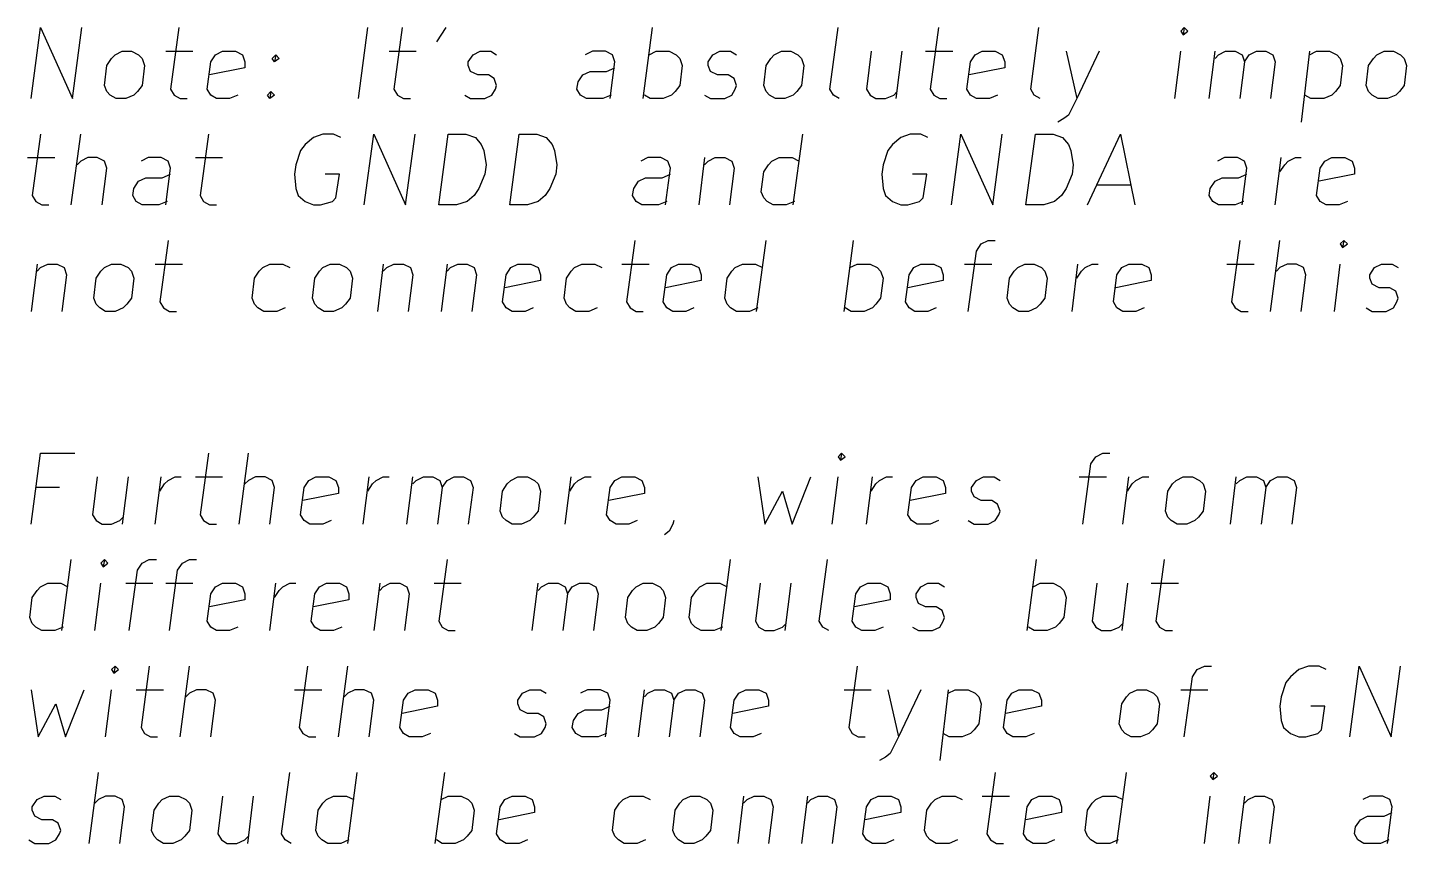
# Model space of a CAD drawing. Extents: x 10 to 287, y -200 to -10.
# Drawn here: x 240.31 to 269.95, y -116.76 to -99.24 of the extents above; entities that cross this region are included whole.
import ezdxf

# ---------------------------------------------------------------- set-up
doc = ezdxf.new("R2010")
doc.units = 0
doc.header["$MEASUREMENT"] = 0
doc.layers.add('WHITE', color=7, linetype='CONTINUOUS')

msp = doc.modelspace()

# ---------------------------------------------------------------- linework, layer by layer
at = {"layer": 'White'}
for p, q in [((240.386, -100.762), (240.589, -99.2378)), ((240.589, -99.2378), (241.275, -100.762)), ((241.275, -100.762), (241.478, -99.2378)), ((243.561, -99.2378), (243.383, -100.559)), ((247.421, -100.762), (247.625, -99.2378)), ((248.361, -99.2378), (248.183, -100.559)), ((249.301, -99.2378), (249.098, -99.5426)), ((253.543, -100.762), (253.746, -99.2378)), ((257.556, -100.559), (257.734, -99.2378)), ((259.893, -99.2378), (259.715, -100.559)), ((261.874, -100.559), (262.052, -99.2378)), ((265.176, -99.2378), (265.1, -99.314)), ((265.176, -99.2378), (265.151, -99.3902)), ((265.252, -99.314), (265.176, -99.2378)), ((265.1, -99.314), (265.151, -99.3902)), ((265.151, -99.3902), (265.252, -99.314)), ((242.113, -99.8982), (242.189, -99.822)), ((242.189, -99.822), (242.341, -99.7458)), ((242.341, -99.7458), (242.545, -99.7458)), ((242.545, -99.7458), (242.697, -99.822)), ((242.697, -99.822), (242.773, -99.8982)), ((243.281, -99.7458), (243.865, -99.7458)), ((244.246, -99.9744), (244.348, -99.822)), ((244.348, -99.822), (244.5, -99.7458)), ((244.5, -99.7458), (244.78, -99.7458)), ((244.78, -99.7458), (244.932, -99.822)), ((244.932, -99.822), (244.983, -99.9744)), ((245.567, -99.8982), (245.643, -99.822)), ((245.643, -99.822), (245.618, -99.9744)), ((245.643, -99.822), (245.72, -99.8982)), ((248.082, -99.7458), (248.666, -99.7458)), ((249.784, -99.9744), (249.885, -99.822)), ((249.885, -99.822), (250.038, -99.7458)), ((250.038, -99.7458), (250.266, -99.7458)), ((250.266, -99.7458), (250.393, -99.822)), ((252.451, -99.7458), (252.298, -99.822)), ((252.73, -99.7458), (252.451, -99.7458)), ((252.882, -99.822), (252.73, -99.7458)), ((252.933, -99.9744), (252.882, -99.822)), ((253.67, -99.822), (253.822, -99.7458)), ((253.822, -99.7458), (254.102, -99.7458)), ((254.102, -99.7458), (254.254, -99.822)), ((254.254, -99.822), (254.33, -99.8982)), ((254.94, -99.9744), (255.041, -99.822)), ((255.041, -99.822), (255.194, -99.7458)), ((255.194, -99.7458), (255.422, -99.7458)), ((255.422, -99.7458), (255.549, -99.822)), ((256.286, -99.8982), (256.362, -99.822)), ((256.362, -99.822), (256.515, -99.7458)), ((256.515, -99.7458), (256.718, -99.7458)), ((256.718, -99.7458), (256.87, -99.822)), ((256.87, -99.822), (256.946, -99.8982)), ((258.445, -99.7458), (258.343, -100.559)), ((259.105, -99.7458), (258.978, -100.762)), ((259.613, -99.7458), (260.198, -99.7458)), ((260.579, -99.9744), (260.68, -99.822)), ((260.68, -99.822), (260.833, -99.7458)), ((260.833, -99.7458), (261.112, -99.7458)), ((261.112, -99.7458), (261.264, -99.822)), ((261.264, -99.822), (261.315, -99.9744)), ((262.636, -99.7458), (262.865, -100.762)), ((263.347, -99.7458), (262.865, -100.762)), ((264.973, -100.762), (265.1, -99.7458)), ((265.709, -100.762), (265.836, -99.7458)), ((265.836, -99.8982), (265.913, -99.822)), ((265.913, -99.822), (266.065, -99.7458)), ((266.065, -99.7458), (266.268, -99.7458)), ((266.268, -99.7458), (266.421, -99.822)), ((266.421, -99.822), (266.471, -99.9744)), ((266.471, -99.9744), (266.573, -99.822)), ((266.573, -99.822), (266.725, -99.7458)), ((266.725, -99.7458), (266.929, -99.7458)), ((266.929, -99.7458), (267.081, -99.822)), ((267.081, -99.822), (267.132, -99.9744)), ((267.868, -99.7458), (267.691, -101.27)), ((267.868, -99.822), (268.021, -99.7458)), ((268.021, -99.7458), (268.3, -99.7458)), ((268.3, -99.7458), (268.453, -99.822)), ((268.453, -99.822), (268.529, -99.8982)), ((269.24, -99.8982), (269.316, -99.822)), ((269.316, -99.822), (269.469, -99.7458)), ((269.469, -99.7458), (269.672, -99.7458)), ((269.672, -99.7458), (269.824, -99.822)), ((269.824, -99.822), (269.9, -99.8982)), ((241.96, -100.482), (242.011, -100.051)), ((242.011, -100.051), (242.113, -99.8982)), ((242.773, -99.8982), (242.824, -100.051)), ((242.824, -100.051), (242.773, -100.482)), ((244.17, -100.559), (244.246, -99.9744)), ((244.983, -100.101), (244.221, -100.254)), ((244.983, -99.9744), (244.983, -100.101)), ((245.618, -99.9744), (245.567, -99.8982)), ((245.72, -99.8982), (245.618, -99.9744)), ((249.784, -100.051), (249.784, -99.9744)), ((249.834, -100.178), (249.784, -100.051)), ((249.987, -100.254), (249.834, -100.178)), ((252.247, -100.254), (252.4, -100.178)), ((252.4, -100.178), (252.755, -100.178)), ((252.755, -100.178), (252.933, -100.101)), ((252.832, -100.762), (252.933, -99.9744)), ((254.33, -99.8982), (254.381, -100.051)), ((254.381, -100.051), (254.33, -100.482)), ((254.94, -100.051), (254.94, -99.9744)), ((254.991, -100.178), (254.94, -100.051)), ((255.143, -100.254), (254.991, -100.178)), ((256.134, -100.482), (256.184, -100.051)), ((256.184, -100.051), (256.286, -99.8982)), ((256.946, -99.8982), (256.997, -100.051)), ((256.997, -100.051), (256.946, -100.482)), ((260.502, -100.559), (260.579, -99.9744)), ((261.315, -100.101), (260.553, -100.254)), ((261.315, -99.9744), (261.315, -100.101)), ((266.471, -99.9744), (266.37, -100.762)), ((267.132, -99.9744), (267.03, -100.762)), ((268.529, -99.8982), (268.58, -100.051)), ((268.58, -100.051), (268.529, -100.482)), ((269.088, -100.482), (269.138, -100.051)), ((269.138, -100.051), (269.24, -99.8982)), ((269.9, -99.8982), (269.951, -100.051)), ((269.951, -100.051), (269.9, -100.482)), ((242.011, -100.609), (241.96, -100.482)), ((242.773, -100.482), (242.672, -100.609)), ((250.215, -100.254), (249.987, -100.254)), ((250.342, -100.33), (250.215, -100.254)), ((250.393, -100.482), (250.342, -100.33)), ((250.368, -100.559), (250.393, -100.482)), ((252.12, -100.559), (252.146, -100.406)), ((252.146, -100.406), (252.247, -100.254)), ((254.33, -100.482), (254.229, -100.609)), ((255.372, -100.254), (255.143, -100.254)), ((255.499, -100.33), (255.372, -100.254)), ((255.549, -100.482), (255.499, -100.33)), ((255.524, -100.559), (255.549, -100.482)), ((256.184, -100.609), (256.134, -100.482)), ((256.946, -100.482), (256.845, -100.609)), ((268.529, -100.482), (268.427, -100.609)), ((269.138, -100.609), (269.088, -100.482)), ((269.9, -100.482), (269.799, -100.609)), ((242.087, -100.686), (242.011, -100.609)), ((242.214, -100.762), (242.087, -100.686)), ((242.418, -100.762), (242.214, -100.762)), ((242.595, -100.686), (242.418, -100.762)), ((242.672, -100.609), (242.595, -100.686)), ((243.383, -100.559), (243.459, -100.686)), ((243.459, -100.686), (243.586, -100.762)), ((243.586, -100.762), (243.738, -100.762)), ((244.246, -100.686), (244.17, -100.559)), ((244.373, -100.762), (244.246, -100.686)), ((244.653, -100.762), (244.373, -100.762)), ((244.831, -100.686), (244.653, -100.762)), ((245.466, -100.686), (245.542, -100.609)), ((245.516, -100.762), (245.466, -100.686)), ((245.542, -100.609), (245.516, -100.762)), ((245.618, -100.686), (245.516, -100.762)), ((245.542, -100.609), (245.618, -100.686)), ((248.183, -100.559), (248.26, -100.686)), ((248.26, -100.686), (248.387, -100.762)), ((248.387, -100.762), (248.539, -100.762)), ((249.707, -100.686), (249.834, -100.762)), ((249.834, -100.762), (250.139, -100.762)), ((250.139, -100.762), (250.292, -100.686)), ((250.292, -100.686), (250.368, -100.559)), ((252.197, -100.686), (252.12, -100.559)), ((252.324, -100.762), (252.197, -100.686)), ((252.679, -100.762), (252.324, -100.762)), ((252.857, -100.686), (252.679, -100.762)), ((253.695, -100.762), (253.568, -100.686)), ((253.975, -100.762), (253.695, -100.762)), ((254.152, -100.686), (253.975, -100.762)), ((254.229, -100.609), (254.152, -100.686)), ((254.864, -100.686), (254.991, -100.762)), ((254.991, -100.762), (255.295, -100.762)), ((255.295, -100.762), (255.448, -100.686)), ((255.448, -100.686), (255.524, -100.559)), ((256.261, -100.686), (256.184, -100.609)), ((256.388, -100.762), (256.261, -100.686)), ((256.591, -100.762), (256.388, -100.762)), ((256.769, -100.686), (256.591, -100.762)), ((256.845, -100.609), (256.769, -100.686)), ((257.632, -100.686), (257.556, -100.559)), ((257.759, -100.762), (257.632, -100.686)), ((258.343, -100.559), (258.42, -100.686)), ((258.42, -100.686), (258.547, -100.762)), ((258.547, -100.762), (258.75, -100.762)), ((258.75, -100.762), (258.928, -100.686)), ((258.928, -100.686), (259.004, -100.609)), ((259.715, -100.559), (259.791, -100.686)), ((259.791, -100.686), (259.918, -100.762)), ((259.918, -100.762), (260.071, -100.762)), ((260.579, -100.686), (260.502, -100.559)), ((260.706, -100.762), (260.579, -100.686)), ((260.985, -100.762), (260.706, -100.762)), ((261.163, -100.686), (260.985, -100.762)), ((261.95, -100.686), (261.874, -100.559)), ((262.077, -100.762), (261.95, -100.686)), ((262.865, -100.762), (262.687, -101.117)), ((267.894, -100.762), (267.767, -100.686)), ((268.173, -100.762), (267.894, -100.762)), ((268.351, -100.686), (268.173, -100.762)), ((268.427, -100.609), (268.351, -100.686)), ((269.215, -100.686), (269.138, -100.609)), ((269.342, -100.762), (269.215, -100.686)), ((269.545, -100.762), (269.342, -100.762)), ((269.723, -100.686), (269.545, -100.762)), ((269.799, -100.609), (269.723, -100.686)), ((262.585, -101.194), (262.458, -101.27)), ((262.687, -101.117), (262.585, -101.194)), ((240.589, -101.524), (240.411, -102.845)), ((241.249, -103.048), (241.452, -101.524)), ((244.196, -101.524), (244.018, -102.845)), ((246.456, -101.6), (246.278, -101.752)), ((246.659, -101.524), (246.456, -101.6)), ((246.888, -101.524), (246.659, -101.524)), ((247.04, -101.6), (246.888, -101.524)), ((247.548, -103.048), (247.752, -101.524)), ((247.752, -101.524), (248.437, -103.048)), ((248.437, -103.048), (248.641, -101.524)), ((249.149, -103.048), (249.352, -101.524)), ((249.352, -101.524), (249.733, -101.524)), ((249.733, -101.524), (249.936, -101.6)), ((249.936, -101.6), (250.063, -101.752)), ((250.673, -103.048), (250.876, -101.524)), ((250.876, -101.524), (251.257, -101.524)), ((251.257, -101.524), (251.46, -101.6)), ((251.46, -101.6), (251.587, -101.752)), ((256.769, -103.048), (256.972, -101.524)), ((259.08, -101.6), (258.902, -101.752)), ((259.283, -101.524), (259.08, -101.6)), ((259.512, -101.524), (259.283, -101.524)), ((259.664, -101.6), (259.512, -101.524)), ((260.172, -103.048), (260.375, -101.524)), ((260.375, -101.524), (261.061, -103.048)), ((261.061, -103.048), (261.264, -101.524)), ((261.772, -103.048), (261.976, -101.524)), ((261.976, -101.524), (262.357, -101.524)), ((262.357, -101.524), (262.56, -101.6)), ((262.56, -101.6), (262.687, -101.752)), ((263.093, -103.048), (263.804, -101.524)), ((263.804, -101.524), (264.109, -103.048)), ((246.177, -101.879), (246.075, -102.184)), ((246.278, -101.752), (246.177, -101.879)), ((250.063, -101.752), (250.114, -101.879)), ((250.114, -101.879), (250.165, -102.184)), ((251.587, -101.752), (251.638, -101.879)), ((251.638, -101.879), (251.689, -102.184)), ((258.801, -101.879), (258.699, -102.184)), ((258.902, -101.752), (258.801, -101.879)), ((262.687, -101.752), (262.738, -101.879)), ((262.738, -101.879), (262.788, -102.184)), ((240.309, -102.032), (240.894, -102.032)), ((241.452, -102.108), (241.376, -102.184)), ((241.605, -102.032), (241.452, -102.108)), ((241.808, -102.032), (241.605, -102.032)), ((241.96, -102.108), (241.808, -102.032)), ((241.91, -103.048), (242.011, -102.26)), ((242.011, -102.26), (241.96, -102.108)), ((242.9, -102.032), (242.748, -102.108)), ((243.18, -102.032), (242.9, -102.032)), ((243.332, -102.108), (243.18, -102.032)), ((243.281, -103.048), (243.383, -102.26)), ((243.383, -102.26), (243.332, -102.108)), ((243.916, -102.032), (244.5, -102.032)), ((246.075, -102.184), (246.05, -102.387)), ((250.165, -102.184), (250.139, -102.387)), ((251.689, -102.184), (251.663, -102.387)), ((253.644, -102.032), (253.492, -102.108)), ((253.924, -102.032), (253.644, -102.032)), ((254.076, -102.108), (253.924, -102.032)), ((254.025, -103.048), (254.127, -102.26)), ((254.127, -102.26), (254.076, -102.108)), ((254.864, -102.032), (254.737, -103.048)), ((254.864, -102.184), (254.94, -102.108)), ((254.94, -102.108), (255.092, -102.032)), ((255.092, -102.032), (255.295, -102.032)), ((255.295, -102.032), (255.448, -102.108)), ((255.499, -102.26), (255.397, -103.048)), ((255.448, -102.108), (255.499, -102.26)), ((256.134, -102.337), (256.235, -102.184)), ((256.235, -102.184), (256.311, -102.108)), ((256.311, -102.108), (256.464, -102.032)), ((256.464, -102.032), (256.743, -102.032)), ((256.743, -102.032), (256.896, -102.108)), ((258.699, -102.184), (258.674, -102.387)), ((262.788, -102.184), (262.763, -102.387)), ((266.04, -102.032), (265.887, -102.108)), ((266.319, -102.032), (266.04, -102.032)), ((266.471, -102.108), (266.319, -102.032)), ((266.421, -103.048), (266.522, -102.26)), ((266.522, -102.26), (266.471, -102.108)), ((267.132, -103.048), (267.259, -102.032)), ((267.233, -102.337), (267.335, -102.184)), ((267.335, -102.184), (267.411, -102.108)), ((267.411, -102.108), (267.564, -102.032)), ((267.564, -102.032), (267.691, -102.032)), ((268.021, -102.845), (268.097, -102.26)), ((268.097, -102.26), (268.199, -102.108)), ((268.199, -102.108), (268.351, -102.032)), ((268.351, -102.032), (268.63, -102.032)), ((268.63, -102.032), (268.783, -102.108)), ((268.783, -102.108), (268.834, -102.26)), ((268.834, -102.26), (268.834, -102.387)), ((242.595, -102.692), (242.697, -102.54)), ((242.697, -102.54), (242.849, -102.464)), ((242.849, -102.464), (243.205, -102.464)), ((243.205, -102.464), (243.383, -102.387)), ((246.05, -102.387), (246.075, -102.692)), ((247.015, -102.387), (246.71, -102.387)), ((246.939, -102.895), (247.015, -102.387)), ((250.139, -102.387), (250.012, -102.692)), ((251.663, -102.387), (251.536, -102.692)), ((253.34, -102.692), (253.441, -102.54)), ((253.441, -102.54), (253.594, -102.464)), ((253.594, -102.464), (253.949, -102.464)), ((253.949, -102.464), (254.127, -102.387)), ((256.083, -102.768), (256.134, -102.337)), ((258.674, -102.387), (258.699, -102.692)), ((259.639, -102.387), (259.334, -102.387)), ((259.563, -102.895), (259.639, -102.387)), ((262.763, -102.387), (262.636, -102.692)), ((265.735, -102.692), (265.836, -102.54)), ((265.836, -102.54), (265.989, -102.464)), ((265.989, -102.464), (266.344, -102.464)), ((266.344, -102.464), (266.522, -102.387)), ((268.834, -102.387), (268.072, -102.54)), ((240.411, -102.845), (240.487, -102.972)), ((242.57, -102.845), (242.595, -102.692)), ((242.646, -102.972), (242.57, -102.845)), ((244.018, -102.845), (244.094, -102.972)), ((246.075, -102.692), (246.126, -102.845)), ((246.126, -102.845), (246.278, -102.972)), ((249.911, -102.845), (249.758, -102.972)), ((250.012, -102.692), (249.911, -102.845)), ((251.435, -102.845), (251.282, -102.972)), ((251.536, -102.692), (251.435, -102.845)), ((253.314, -102.845), (253.34, -102.692)), ((253.39, -102.972), (253.314, -102.845)), ((256.134, -102.895), (256.083, -102.768)), ((258.699, -102.692), (258.75, -102.845)), ((258.75, -102.845), (258.902, -102.972)), ((262.534, -102.845), (262.382, -102.972)), ((262.636, -102.692), (262.534, -102.845)), ((263.296, -102.616), (264.033, -102.616)), ((265.709, -102.845), (265.735, -102.692)), ((265.786, -102.972), (265.709, -102.845)), ((268.097, -102.972), (268.021, -102.845)), ((240.487, -102.972), (240.614, -103.048)), ((240.614, -103.048), (240.767, -103.048)), ((242.773, -103.048), (242.646, -102.972)), ((243.129, -103.048), (242.773, -103.048)), ((243.307, -102.972), (243.129, -103.048)), ((244.094, -102.972), (244.221, -103.048)), ((244.221, -103.048), (244.373, -103.048)), ((246.278, -102.972), (246.456, -103.048)), ((246.456, -103.048), (246.609, -103.048)), ((246.609, -103.048), (246.863, -102.972)), ((246.863, -102.972), (246.939, -102.895)), ((249.53, -103.048), (249.149, -103.048)), ((249.758, -102.972), (249.53, -103.048)), ((251.054, -103.048), (250.673, -103.048)), ((251.282, -102.972), (251.054, -103.048)), ((253.517, -103.048), (253.39, -102.972)), ((253.873, -103.048), (253.517, -103.048)), ((254.051, -102.972), (253.873, -103.048)), ((256.21, -102.972), (256.134, -102.895)), ((256.337, -103.048), (256.21, -102.972)), ((256.616, -103.048), (256.337, -103.048)), ((256.794, -102.972), (256.616, -103.048)), ((258.902, -102.972), (259.08, -103.048)), ((259.08, -103.048), (259.232, -103.048)), ((259.232, -103.048), (259.486, -102.972)), ((259.486, -102.972), (259.563, -102.895)), ((262.153, -103.048), (261.772, -103.048)), ((262.382, -102.972), (262.153, -103.048)), ((265.913, -103.048), (265.786, -102.972)), ((266.268, -103.048), (265.913, -103.048)), ((266.446, -102.972), (266.268, -103.048)), ((268.224, -103.048), (268.097, -102.972)), ((268.503, -103.048), (268.224, -103.048)), ((268.681, -102.972), (268.503, -103.048)), ((243.332, -103.81), (243.154, -105.131)), ((253.365, -103.81), (253.187, -105.131)), ((255.981, -105.334), (256.184, -103.81)), ((257.861, -105.334), (258.064, -103.81)), ((260.528, -105.334), (260.706, -104.038)), ((260.706, -104.038), (260.807, -103.886)), ((260.807, -103.886), (260.96, -103.81)), ((260.96, -103.81), (261.112, -103.81)), ((266.37, -103.81), (266.192, -105.131)), ((267.03, -105.334), (267.233, -103.81)), ((268.605, -103.81), (268.529, -103.886)), ((268.529, -103.886), (268.58, -103.962)), ((268.605, -103.81), (268.58, -103.962)), ((268.58, -103.962), (268.681, -103.886)), ((268.681, -103.886), (268.605, -103.81)), ((240.513, -104.318), (240.386, -105.334)), ((240.589, -104.394), (240.741, -104.318)), ((240.741, -104.318), (240.944, -104.318)), ((240.944, -104.318), (241.097, -104.394)), ((241.96, -104.394), (242.113, -104.318)), ((242.113, -104.318), (242.316, -104.318)), ((242.316, -104.318), (242.468, -104.394)), ((243.053, -104.318), (243.637, -104.318)), ((245.364, -104.394), (245.516, -104.318)), ((245.516, -104.318), (245.796, -104.318)), ((245.796, -104.318), (245.948, -104.394)), ((246.659, -104.394), (246.812, -104.318)), ((246.812, -104.318), (247.015, -104.318)), ((247.015, -104.318), (247.167, -104.394)), ((247.955, -104.318), (247.828, -105.334)), ((248.031, -104.394), (248.183, -104.318)), ((248.183, -104.318), (248.387, -104.318)), ((248.387, -104.318), (248.539, -104.394)), ((249.326, -104.318), (249.199, -105.334)), ((249.403, -104.394), (249.555, -104.318)), ((249.555, -104.318), (249.758, -104.318)), ((249.758, -104.318), (249.911, -104.394)), ((250.698, -104.394), (250.85, -104.318)), ((250.85, -104.318), (251.13, -104.318)), ((251.13, -104.318), (251.282, -104.394)), ((252.07, -104.394), (252.222, -104.318)), ((252.222, -104.318), (252.501, -104.318)), ((252.501, -104.318), (252.654, -104.394)), ((253.086, -104.318), (253.67, -104.318)), ((254.152, -104.394), (254.305, -104.318)), ((254.305, -104.318), (254.584, -104.318)), ((254.584, -104.318), (254.737, -104.394)), ((255.524, -104.394), (255.676, -104.318)), ((255.676, -104.318), (255.956, -104.318)), ((255.956, -104.318), (256.108, -104.394)), ((257.988, -104.394), (258.14, -104.318)), ((258.14, -104.318), (258.42, -104.318)), ((258.42, -104.318), (258.572, -104.394)), ((259.359, -104.394), (259.512, -104.318)), ((259.512, -104.318), (259.791, -104.318)), ((259.791, -104.318), (259.944, -104.394)), ((260.452, -104.318), (261.036, -104.318)), ((261.595, -104.394), (261.747, -104.318)), ((261.747, -104.318), (261.95, -104.318)), ((261.95, -104.318), (262.103, -104.394)), ((262.763, -105.334), (262.89, -104.318)), ((263.042, -104.394), (263.195, -104.318)), ((263.195, -104.318), (263.322, -104.318)), ((263.83, -104.394), (263.982, -104.318)), ((263.982, -104.318), (264.262, -104.318)), ((264.262, -104.318), (264.414, -104.394)), ((266.09, -104.318), (266.675, -104.318)), ((267.386, -104.318), (267.233, -104.394)), ((267.589, -104.318), (267.386, -104.318)), ((267.741, -104.394), (267.589, -104.318)), ((268.402, -105.334), (268.529, -104.318)), ((269.265, -104.394), (269.418, -104.318)), ((269.418, -104.318), (269.646, -104.318)), ((269.646, -104.318), (269.773, -104.394)), ((240.513, -104.47), (240.589, -104.394)), ((241.148, -104.546), (241.046, -105.334)), ((241.097, -104.394), (241.148, -104.546)), ((241.732, -105.054), (241.783, -104.623)), ((241.783, -104.623), (241.884, -104.47)), ((241.884, -104.47), (241.96, -104.394)), ((242.468, -104.394), (242.545, -104.47)), ((242.545, -104.47), (242.595, -104.623)), ((242.595, -104.623), (242.545, -105.054)), ((245.135, -105.054), (245.186, -104.623)), ((245.186, -104.623), (245.288, -104.47)), ((245.288, -104.47), (245.364, -104.394)), ((246.431, -105.054), (246.482, -104.623)), ((246.482, -104.623), (246.583, -104.47)), ((246.583, -104.47), (246.659, -104.394)), ((247.167, -104.394), (247.244, -104.47)), ((247.244, -104.47), (247.294, -104.623)), ((247.294, -104.623), (247.244, -105.054)), ((247.955, -104.47), (248.031, -104.394)), ((248.59, -104.546), (248.488, -105.334)), ((248.539, -104.394), (248.59, -104.546)), ((249.326, -104.47), (249.403, -104.394)), ((249.961, -104.546), (249.86, -105.334)), ((249.911, -104.394), (249.961, -104.546)), ((250.52, -105.131), (250.596, -104.546)), ((250.596, -104.546), (250.698, -104.394)), ((251.282, -104.394), (251.333, -104.546)), ((251.333, -104.546), (251.333, -104.673)), ((251.841, -105.054), (251.892, -104.623)), ((251.892, -104.623), (251.993, -104.47)), ((251.993, -104.47), (252.07, -104.394)), ((253.975, -105.131), (254.051, -104.546)), ((254.051, -104.546), (254.152, -104.394)), ((254.737, -104.394), (254.787, -104.546)), ((254.787, -104.546), (254.787, -104.673)), ((255.295, -105.054), (255.346, -104.623)), ((255.346, -104.623), (255.448, -104.47)), ((255.448, -104.47), (255.524, -104.394)), ((258.572, -104.394), (258.648, -104.47)), ((258.648, -104.47), (258.699, -104.623)), ((258.699, -104.623), (258.648, -105.054)), ((259.182, -105.131), (259.258, -104.546)), ((259.258, -104.546), (259.359, -104.394)), ((259.944, -104.394), (259.994, -104.546)), ((259.994, -104.546), (259.994, -104.673)), ((261.366, -105.054), (261.417, -104.623)), ((261.417, -104.623), (261.518, -104.47)), ((261.518, -104.47), (261.595, -104.394)), ((262.103, -104.394), (262.179, -104.47)), ((262.179, -104.47), (262.23, -104.623)), ((262.23, -104.623), (262.179, -105.054)), ((262.865, -104.623), (262.966, -104.47)), ((262.966, -104.47), (263.042, -104.394)), ((263.652, -105.131), (263.728, -104.546)), ((263.728, -104.546), (263.83, -104.394)), ((264.414, -104.394), (264.465, -104.546)), ((264.465, -104.546), (264.465, -104.673)), ((267.233, -104.394), (267.157, -104.47)), ((267.691, -105.334), (267.792, -104.546)), ((267.792, -104.546), (267.741, -104.394)), ((269.164, -104.546), (269.265, -104.394)), ((269.164, -104.623), (269.164, -104.546)), ((269.215, -104.75), (269.164, -104.623)), ((251.333, -104.673), (250.571, -104.826)), ((254.787, -104.673), (254.025, -104.826)), ((259.994, -104.673), (259.232, -104.826)), ((264.465, -104.673), (263.703, -104.826)), ((269.367, -104.826), (269.215, -104.75)), ((269.596, -104.826), (269.367, -104.826)), ((269.723, -104.902), (269.596, -104.826)), ((269.773, -105.054), (269.723, -104.902)), ((241.783, -105.181), (241.732, -105.054)), ((241.859, -105.258), (241.783, -105.181)), ((242.443, -105.181), (242.367, -105.258)), ((242.545, -105.054), (242.443, -105.181)), ((243.154, -105.131), (243.23, -105.258)), ((245.186, -105.181), (245.135, -105.054)), ((245.262, -105.258), (245.186, -105.181)), ((246.482, -105.181), (246.431, -105.054)), ((246.558, -105.258), (246.482, -105.181)), ((247.142, -105.181), (247.066, -105.258)), ((247.244, -105.054), (247.142, -105.181)), ((250.596, -105.258), (250.52, -105.131)), ((251.892, -105.181), (251.841, -105.054)), ((251.968, -105.258), (251.892, -105.181)), ((253.187, -105.131), (253.263, -105.258)), ((254.051, -105.258), (253.975, -105.131)), ((255.346, -105.181), (255.295, -105.054)), ((255.422, -105.258), (255.346, -105.181)), ((258.547, -105.181), (258.47, -105.258)), ((258.648, -105.054), (258.547, -105.181)), ((259.258, -105.258), (259.182, -105.131)), ((261.417, -105.181), (261.366, -105.054)), ((261.493, -105.258), (261.417, -105.181)), ((262.077, -105.181), (262.001, -105.258)), ((262.179, -105.054), (262.077, -105.181)), ((263.728, -105.258), (263.652, -105.131)), ((266.192, -105.131), (266.268, -105.258)), ((269.672, -105.258), (269.748, -105.131)), ((269.748, -105.131), (269.773, -105.054)), ((241.986, -105.334), (241.859, -105.258)), ((242.189, -105.334), (241.986, -105.334)), ((242.367, -105.258), (242.189, -105.334)), ((243.23, -105.258), (243.357, -105.334)), ((243.357, -105.334), (243.51, -105.334)), ((245.389, -105.334), (245.262, -105.258)), ((245.669, -105.334), (245.389, -105.334)), ((245.847, -105.258), (245.669, -105.334)), ((246.685, -105.334), (246.558, -105.258)), ((246.888, -105.334), (246.685, -105.334)), ((247.066, -105.258), (246.888, -105.334)), ((250.723, -105.334), (250.596, -105.258)), ((251.003, -105.334), (250.723, -105.334)), ((251.181, -105.258), (251.003, -105.334)), ((252.095, -105.334), (251.968, -105.258)), ((252.374, -105.334), (252.095, -105.334)), ((252.552, -105.258), (252.374, -105.334)), ((253.263, -105.258), (253.39, -105.334)), ((253.39, -105.334), (253.543, -105.334)), ((254.178, -105.334), (254.051, -105.258)), ((254.457, -105.334), (254.178, -105.334)), ((254.635, -105.258), (254.457, -105.334)), ((255.549, -105.334), (255.422, -105.258)), ((255.829, -105.334), (255.549, -105.334)), ((256.007, -105.258), (255.829, -105.334)), ((258.013, -105.334), (257.886, -105.258)), ((258.293, -105.334), (258.013, -105.334)), ((258.47, -105.258), (258.293, -105.334)), ((259.385, -105.334), (259.258, -105.258)), ((259.664, -105.334), (259.385, -105.334)), ((259.842, -105.258), (259.664, -105.334)), ((261.62, -105.334), (261.493, -105.258)), ((261.823, -105.334), (261.62, -105.334)), ((262.001, -105.258), (261.823, -105.334)), ((263.855, -105.334), (263.728, -105.258)), ((264.135, -105.334), (263.855, -105.334)), ((264.312, -105.258), (264.135, -105.334)), ((266.268, -105.258), (266.395, -105.334)), ((266.395, -105.334), (266.548, -105.334)), ((269.088, -105.258), (269.215, -105.334)), ((269.215, -105.334), (269.519, -105.334)), ((269.519, -105.334), (269.672, -105.258)), ((240.386, -109.906), (240.589, -108.382)), ((240.589, -108.382), (241.325, -108.382)), ((244.196, -108.382), (244.018, -109.703)), ((244.856, -109.906), (245.059, -108.382)), ((257.81, -108.382), (257.734, -108.458)), ((257.734, -108.458), (257.785, -108.534)), ((257.81, -108.382), (257.785, -108.534)), ((257.785, -108.534), (257.886, -108.458)), ((257.886, -108.458), (257.81, -108.382)), ((263.169, -108.61), (263.271, -108.458)), ((263.271, -108.458), (263.423, -108.382)), ((263.423, -108.382), (263.576, -108.382)), ((262.992, -109.906), (263.169, -108.61)), ((241.808, -108.89), (241.706, -109.703)), ((242.468, -108.89), (242.341, -109.906)), ((243.053, -109.906), (243.18, -108.89)), ((243.154, -109.195), (243.256, -109.042)), ((243.256, -109.042), (243.332, -108.966)), ((243.332, -108.966), (243.484, -108.89)), ((243.484, -108.89), (243.611, -108.89)), ((243.916, -108.89), (244.5, -108.89)), ((245.059, -108.966), (244.983, -109.042)), ((245.212, -108.89), (245.059, -108.966)), ((245.415, -108.89), (245.212, -108.89)), ((245.567, -108.966), (245.415, -108.89)), ((245.618, -109.118), (245.567, -108.966)), ((246.253, -109.118), (246.355, -108.966)), ((246.355, -108.966), (246.507, -108.89)), ((246.507, -108.89), (246.786, -108.89)), ((246.786, -108.89), (246.939, -108.966)), ((246.939, -108.966), (246.99, -109.118)), ((247.523, -109.906), (247.65, -108.89)), ((247.625, -109.195), (247.726, -109.042)), ((247.726, -109.042), (247.802, -108.966)), ((247.802, -108.966), (247.955, -108.89)), ((247.955, -108.89), (248.082, -108.89)), ((248.463, -109.906), (248.59, -108.89)), ((248.59, -109.042), (248.666, -108.966)), ((248.666, -108.966), (248.818, -108.89)), ((248.818, -108.89), (249.022, -108.89)), ((249.022, -108.89), (249.174, -108.966)), ((249.174, -108.966), (249.225, -109.118)), ((249.225, -109.118), (249.326, -108.966)), ((249.326, -108.966), (249.479, -108.89)), ((249.479, -108.89), (249.682, -108.89)), ((249.682, -108.89), (249.834, -108.966)), ((249.834, -108.966), (249.885, -109.118)), ((250.52, -109.195), (250.622, -109.042)), ((250.622, -109.042), (250.698, -108.966)), ((250.698, -108.966), (250.85, -108.89)), ((250.85, -108.89), (251.054, -108.89)), ((251.054, -108.89), (251.206, -108.966)), ((251.206, -108.966), (251.282, -109.042)), ((251.282, -109.042), (251.333, -109.195)), ((251.866, -109.906), (251.993, -108.89)), ((251.968, -109.195), (252.07, -109.042)), ((252.07, -109.042), (252.146, -108.966)), ((252.146, -108.966), (252.298, -108.89)), ((252.298, -108.89), (252.425, -108.89)), ((252.832, -109.118), (252.933, -108.966)), ((252.933, -108.966), (253.086, -108.89)), ((253.086, -108.89), (253.365, -108.89)), ((253.365, -108.89), (253.517, -108.966)), ((253.517, -108.966), (253.568, -109.118)), ((256.007, -108.89), (256.159, -109.906)), ((256.743, -109.906), (257.15, -108.89)), ((257.607, -109.906), (257.734, -108.89)), ((258.343, -109.906), (258.47, -108.89)), ((258.445, -109.195), (258.547, -109.042)), ((258.547, -109.042), (258.623, -108.966)), ((258.623, -108.966), (258.775, -108.89)), ((258.775, -108.89), (258.902, -108.89)), ((259.309, -109.118), (259.41, -108.966)), ((259.41, -108.966), (259.563, -108.89)), ((259.563, -108.89), (259.842, -108.89)), ((259.842, -108.89), (259.994, -108.966)), ((259.994, -108.966), (260.045, -109.118)), ((260.604, -109.118), (260.706, -108.966)), ((260.706, -108.966), (260.858, -108.89)), ((260.858, -108.89), (261.087, -108.89)), ((261.087, -108.89), (261.214, -108.966)), ((262.915, -108.89), (263.5, -108.89)), ((263.855, -109.906), (263.982, -108.89)), ((263.957, -109.195), (264.058, -109.042)), ((264.058, -109.042), (264.135, -108.966)), ((264.135, -108.966), (264.287, -108.89)), ((264.287, -108.89), (264.414, -108.89)), ((264.82, -109.195), (264.922, -109.042)), ((264.922, -109.042), (264.998, -108.966)), ((264.998, -108.966), (265.151, -108.89)), ((265.151, -108.89), (265.354, -108.89)), ((265.354, -108.89), (265.506, -108.966)), ((265.506, -108.966), (265.582, -109.042)), ((265.582, -109.042), (265.633, -109.195)), ((266.167, -109.906), (266.294, -108.89)), ((266.294, -109.042), (266.37, -108.966)), ((266.37, -108.966), (266.522, -108.89)), ((266.522, -108.89), (266.725, -108.89)), ((266.725, -108.89), (266.878, -108.966)), ((266.878, -108.966), (266.929, -109.118)), ((266.929, -109.118), (267.03, -108.966)), ((267.03, -108.966), (267.183, -108.89)), ((267.183, -108.89), (267.386, -108.89)), ((267.386, -108.89), (267.538, -108.966)), ((267.538, -108.966), (267.589, -109.118)), ((240.995, -109.118), (240.487, -109.118)), ((245.516, -109.906), (245.618, -109.118)), ((246.177, -109.703), (246.253, -109.118)), ((246.99, -109.245), (246.228, -109.398)), ((246.99, -109.118), (246.99, -109.245)), ((249.225, -109.118), (249.123, -109.906)), ((249.885, -109.118), (249.784, -109.906)), ((250.469, -109.626), (250.52, -109.195)), ((251.333, -109.195), (251.282, -109.626)), ((252.755, -109.703), (252.832, -109.118)), ((253.568, -109.245), (252.806, -109.398)), ((253.568, -109.118), (253.568, -109.245)), ((256.159, -109.906), (256.54, -109.195)), ((256.54, -109.195), (256.743, -109.906)), ((259.232, -109.703), (259.309, -109.118)), ((260.045, -109.245), (259.283, -109.398)), ((260.045, -109.118), (260.045, -109.245)), ((260.604, -109.195), (260.604, -109.118)), ((260.655, -109.322), (260.604, -109.195)), ((260.807, -109.398), (260.655, -109.322)), ((264.77, -109.626), (264.82, -109.195)), ((265.633, -109.195), (265.582, -109.626)), ((266.929, -109.118), (266.827, -109.906)), ((267.589, -109.118), (267.487, -109.906)), ((250.52, -109.753), (250.469, -109.626)), ((251.282, -109.626), (251.181, -109.753)), ((261.036, -109.398), (260.807, -109.398)), ((261.163, -109.474), (261.036, -109.398)), ((261.214, -109.626), (261.163, -109.474)), ((261.188, -109.703), (261.214, -109.626)), ((264.82, -109.753), (264.77, -109.626)), ((265.582, -109.626), (265.481, -109.753)), ((241.706, -109.703), (241.783, -109.83)), ((241.783, -109.83), (241.91, -109.906)), ((241.91, -109.906), (242.113, -109.906)), ((242.113, -109.906), (242.291, -109.83)), ((242.291, -109.83), (242.367, -109.753)), ((244.018, -109.703), (244.094, -109.83)), ((244.094, -109.83), (244.221, -109.906)), ((244.221, -109.906), (244.373, -109.906)), ((246.253, -109.83), (246.177, -109.703)), ((246.38, -109.906), (246.253, -109.83)), ((246.659, -109.906), (246.38, -109.906)), ((246.837, -109.83), (246.659, -109.906)), ((250.596, -109.83), (250.52, -109.753)), ((250.723, -109.906), (250.596, -109.83)), ((250.927, -109.906), (250.723, -109.906)), ((251.104, -109.83), (250.927, -109.906)), ((251.181, -109.753), (251.104, -109.83)), ((252.832, -109.83), (252.755, -109.703)), ((252.959, -109.906), (252.832, -109.83)), ((253.238, -109.906), (252.959, -109.906)), ((253.416, -109.83), (253.238, -109.906)), ((254.178, -109.906), (254.102, -110.058)), ((254.203, -109.83), (254.178, -109.906)), ((259.309, -109.83), (259.232, -109.703)), ((259.436, -109.906), (259.309, -109.83)), ((259.715, -109.906), (259.436, -109.906)), ((259.893, -109.83), (259.715, -109.906)), ((260.528, -109.83), (260.655, -109.906)), ((260.655, -109.906), (260.96, -109.906)), ((260.96, -109.906), (261.112, -109.83)), ((261.112, -109.83), (261.188, -109.703)), ((264.897, -109.83), (264.82, -109.753)), ((265.024, -109.906), (264.897, -109.83)), ((265.227, -109.906), (265.024, -109.906)), ((265.405, -109.83), (265.227, -109.906)), ((265.481, -109.753), (265.405, -109.83)), ((254.102, -110.058), (254, -110.134)), ((241.046, -112.192), (241.249, -110.668)), ((241.96, -110.668), (241.884, -110.744)), ((241.884, -110.744), (241.935, -110.82)), ((241.96, -110.668), (241.935, -110.82)), ((241.935, -110.82), (242.037, -110.744)), ((242.037, -110.744), (241.96, -110.668)), ((242.672, -110.896), (242.773, -110.744)), ((242.773, -110.744), (242.926, -110.668)), ((242.926, -110.668), (243.078, -110.668)), ((243.535, -110.896), (243.637, -110.744)), ((243.637, -110.744), (243.789, -110.668)), ((243.789, -110.668), (243.942, -110.668)), ((249.326, -110.668), (249.149, -111.989)), ((255.219, -112.192), (255.422, -110.668)), ((257.327, -111.989), (257.505, -110.668)), ((261.798, -112.192), (262.001, -110.668)), ((264.744, -110.668), (264.566, -111.989)), ((242.494, -112.192), (242.672, -110.896)), ((243.357, -112.192), (243.535, -110.896)), ((240.411, -111.481), (240.513, -111.328)), ((240.513, -111.328), (240.589, -111.252)), ((240.589, -111.252), (240.741, -111.176)), ((240.741, -111.176), (241.021, -111.176)), ((241.021, -111.176), (241.173, -111.252)), ((241.757, -112.192), (241.884, -111.176)), ((242.418, -111.176), (243.002, -111.176)), ((243.281, -111.176), (243.865, -111.176)), ((244.17, -111.989), (244.246, -111.404)), ((244.246, -111.404), (244.348, -111.252)), ((244.348, -111.252), (244.5, -111.176)), ((244.5, -111.176), (244.78, -111.176)), ((244.78, -111.176), (244.932, -111.252)), ((244.932, -111.252), (244.983, -111.404)), ((244.983, -111.404), (244.983, -111.531)), ((245.516, -112.192), (245.643, -111.176)), ((245.618, -111.481), (245.72, -111.328)), ((245.72, -111.328), (245.796, -111.252)), ((245.796, -111.252), (245.948, -111.176)), ((245.948, -111.176), (246.075, -111.176)), ((246.405, -111.989), (246.482, -111.404)), ((246.482, -111.404), (246.583, -111.252)), ((246.583, -111.252), (246.736, -111.176)), ((246.736, -111.176), (247.015, -111.176)), ((247.015, -111.176), (247.167, -111.252)), ((247.167, -111.252), (247.218, -111.404)), ((247.218, -111.404), (247.218, -111.531)), ((247.879, -111.176), (247.752, -112.192)), ((247.879, -111.328), (247.955, -111.252)), ((247.955, -111.252), (248.107, -111.176)), ((248.107, -111.176), (248.31, -111.176)), ((248.31, -111.176), (248.463, -111.252)), ((248.514, -111.404), (248.412, -112.192)), ((248.463, -111.252), (248.514, -111.404)), ((249.047, -111.176), (249.631, -111.176)), ((251.155, -112.192), (251.282, -111.176)), ((251.282, -111.328), (251.358, -111.252)), ((251.358, -111.252), (251.511, -111.176)), ((251.511, -111.176), (251.714, -111.176)), ((251.714, -111.176), (251.866, -111.252)), ((251.917, -111.404), (251.816, -112.192)), ((251.866, -111.252), (251.917, -111.404)), ((251.917, -111.404), (252.019, -111.252)), ((252.019, -111.252), (252.171, -111.176)), ((252.171, -111.176), (252.374, -111.176)), ((252.374, -111.176), (252.527, -111.252)), ((252.578, -111.404), (252.476, -112.192)), ((252.527, -111.252), (252.578, -111.404)), ((253.213, -111.481), (253.314, -111.328)), ((253.314, -111.328), (253.39, -111.252)), ((253.39, -111.252), (253.543, -111.176)), ((253.543, -111.176), (253.746, -111.176)), ((253.746, -111.176), (253.898, -111.252)), ((253.898, -111.252), (253.975, -111.328)), ((253.975, -111.328), (254.025, -111.481)), ((254.584, -111.481), (254.686, -111.328)), ((254.686, -111.328), (254.762, -111.252)), ((254.762, -111.252), (254.914, -111.176)), ((254.914, -111.176), (255.194, -111.176)), ((255.194, -111.176), (255.346, -111.252)), ((256.057, -111.176), (255.956, -111.989)), ((256.718, -111.176), (256.591, -112.192)), ((258.039, -111.989), (258.115, -111.404)), ((258.115, -111.404), (258.216, -111.252)), ((258.216, -111.252), (258.369, -111.176)), ((258.369, -111.176), (258.648, -111.176)), ((258.648, -111.176), (258.801, -111.252)), ((258.801, -111.252), (258.851, -111.404)), ((258.851, -111.404), (258.851, -111.531)), ((259.41, -111.404), (259.512, -111.252)), ((259.41, -111.481), (259.41, -111.404)), ((259.512, -111.252), (259.664, -111.176)), ((259.664, -111.176), (259.893, -111.176)), ((259.893, -111.176), (260.02, -111.252)), ((261.925, -111.252), (262.077, -111.176)), ((262.077, -111.176), (262.357, -111.176)), ((262.357, -111.176), (262.509, -111.252)), ((262.509, -111.252), (262.585, -111.328)), ((262.585, -111.328), (262.636, -111.481)), ((263.296, -111.176), (263.195, -111.989)), ((263.957, -111.176), (263.83, -112.192)), ((264.465, -111.176), (265.049, -111.176)), ((240.36, -111.912), (240.411, -111.481)), ((244.983, -111.531), (244.221, -111.684)), ((247.218, -111.531), (246.456, -111.684)), ((253.162, -111.912), (253.213, -111.481)), ((254.025, -111.481), (253.975, -111.912)), ((254.533, -111.912), (254.584, -111.481)), ((258.851, -111.531), (258.089, -111.684)), ((259.461, -111.608), (259.41, -111.481)), ((259.613, -111.684), (259.461, -111.608)), ((259.842, -111.684), (259.613, -111.684)), ((259.969, -111.76), (259.842, -111.684)), ((262.636, -111.481), (262.585, -111.912)), ((240.411, -112.039), (240.36, -111.912)), ((240.487, -112.116), (240.411, -112.039)), ((244.246, -112.116), (244.17, -111.989)), ((246.482, -112.116), (246.405, -111.989)), ((249.149, -111.989), (249.225, -112.116)), ((253.213, -112.039), (253.162, -111.912)), ((253.289, -112.116), (253.213, -112.039)), ((253.873, -112.039), (253.797, -112.116)), ((253.975, -111.912), (253.873, -112.039)), ((254.584, -112.039), (254.533, -111.912)), ((254.66, -112.116), (254.584, -112.039)), ((255.956, -111.989), (256.032, -112.116)), ((256.54, -112.116), (256.616, -112.039)), ((257.404, -112.116), (257.327, -111.989)), ((258.115, -112.116), (258.039, -111.989)), ((259.918, -112.116), (259.994, -111.989)), ((260.02, -111.912), (259.969, -111.76)), ((259.994, -111.989), (260.02, -111.912)), ((262.484, -112.039), (262.407, -112.116)), ((262.585, -111.912), (262.484, -112.039)), ((263.195, -111.989), (263.271, -112.116)), ((263.779, -112.116), (263.855, -112.039)), ((264.566, -111.989), (264.643, -112.116)), ((240.614, -112.192), (240.487, -112.116)), ((240.894, -112.192), (240.614, -112.192)), ((241.071, -112.116), (240.894, -112.192)), ((244.373, -112.192), (244.246, -112.116)), ((244.653, -112.192), (244.373, -112.192)), ((244.831, -112.116), (244.653, -112.192)), ((246.609, -112.192), (246.482, -112.116)), ((246.888, -112.192), (246.609, -112.192)), ((247.066, -112.116), (246.888, -112.192)), ((249.225, -112.116), (249.352, -112.192)), ((249.352, -112.192), (249.504, -112.192)), ((253.416, -112.192), (253.289, -112.116)), ((253.619, -112.192), (253.416, -112.192)), ((253.797, -112.116), (253.619, -112.192)), ((254.787, -112.192), (254.66, -112.116)), ((255.067, -112.192), (254.787, -112.192)), ((255.245, -112.116), (255.067, -112.192)), ((256.032, -112.116), (256.159, -112.192)), ((256.159, -112.192), (256.362, -112.192)), ((256.362, -112.192), (256.54, -112.116)), ((257.531, -112.192), (257.404, -112.116)), ((258.242, -112.192), (258.115, -112.116)), ((258.521, -112.192), (258.242, -112.192)), ((258.699, -112.116), (258.521, -112.192)), ((259.334, -112.116), (259.461, -112.192)), ((259.461, -112.192), (259.766, -112.192)), ((259.766, -112.192), (259.918, -112.116)), ((261.95, -112.192), (261.823, -112.116)), ((262.23, -112.192), (261.95, -112.192)), ((262.407, -112.116), (262.23, -112.192)), ((263.271, -112.116), (263.398, -112.192)), ((263.398, -112.192), (263.601, -112.192)), ((263.601, -112.192), (263.779, -112.116)), ((264.643, -112.116), (264.77, -112.192)), ((264.77, -112.192), (264.922, -112.192)), ((242.189, -112.954), (242.113, -113.03)), ((242.113, -113.03), (242.164, -113.106)), ((242.189, -112.954), (242.164, -113.106)), ((242.164, -113.106), (242.265, -113.03)), ((242.265, -113.03), (242.189, -112.954)), ((242.926, -112.954), (242.748, -114.275)), ((243.586, -114.478), (243.789, -112.954)), ((246.329, -112.954), (246.151, -114.275)), ((246.99, -114.478), (247.193, -112.954)), ((258.14, -112.954), (257.962, -114.275)), ((265.176, -114.478), (265.354, -113.182)), ((265.354, -113.182), (265.455, -113.03)), ((265.455, -113.03), (265.608, -112.954)), ((265.608, -112.954), (265.76, -112.954)), ((267.462, -113.182), (267.36, -113.309)), ((267.64, -113.03), (267.462, -113.182)), ((267.843, -112.954), (267.64, -113.03)), ((268.072, -112.954), (267.843, -112.954)), ((268.224, -113.03), (268.072, -112.954)), ((268.732, -114.478), (268.935, -112.954)), ((268.935, -112.954), (269.621, -114.478)), ((269.621, -114.478), (269.824, -112.954)), ((240.386, -113.462), (240.538, -114.478)), ((241.122, -114.478), (241.529, -113.462)), ((241.986, -114.478), (242.113, -113.462)), ((242.646, -113.462), (243.23, -113.462)), ((243.942, -113.462), (243.789, -113.538)), ((244.145, -113.462), (243.942, -113.462)), ((244.297, -113.538), (244.145, -113.462)), ((246.05, -113.462), (246.634, -113.462)), ((247.345, -113.462), (247.193, -113.538)), ((247.548, -113.462), (247.345, -113.462)), ((247.701, -113.538), (247.548, -113.462)), ((248.488, -113.538), (248.641, -113.462)), ((248.641, -113.462), (248.92, -113.462)), ((248.92, -113.462), (249.072, -113.538)), ((250.952, -113.538), (251.104, -113.462)), ((251.104, -113.462), (251.333, -113.462)), ((251.333, -113.462), (251.46, -113.538)), ((252.349, -113.462), (252.197, -113.538)), ((252.628, -113.462), (252.349, -113.462)), ((252.781, -113.538), (252.628, -113.462)), ((253.441, -114.478), (253.568, -113.462)), ((253.644, -113.538), (253.797, -113.462)), ((253.797, -113.462), (254, -113.462)), ((254, -113.462), (254.152, -113.538)), ((254.305, -113.538), (254.457, -113.462)), ((254.457, -113.462), (254.66, -113.462)), ((254.66, -113.462), (254.813, -113.538)), ((255.6, -113.538), (255.753, -113.462)), ((255.753, -113.462), (256.032, -113.462)), ((256.032, -113.462), (256.184, -113.538)), ((257.861, -113.462), (258.445, -113.462)), ((258.801, -113.462), (259.029, -114.478)), ((259.512, -113.462), (259.029, -114.478)), ((260.096, -113.462), (259.918, -114.986)), ((260.096, -113.538), (260.248, -113.462)), ((260.248, -113.462), (260.528, -113.462)), ((260.528, -113.462), (260.68, -113.538)), ((261.468, -113.538), (261.62, -113.462)), ((261.62, -113.462), (261.899, -113.462)), ((261.899, -113.462), (262.052, -113.538)), ((264.008, -113.538), (264.16, -113.462)), ((264.16, -113.462), (264.363, -113.462)), ((264.363, -113.462), (264.516, -113.538)), ((265.1, -113.462), (265.684, -113.462)), ((267.36, -113.309), (267.259, -113.614)), ((240.538, -114.478), (240.919, -113.767)), ((240.919, -113.767), (241.122, -114.478)), ((243.789, -113.538), (243.713, -113.614)), ((244.246, -114.478), (244.348, -113.69)), ((244.348, -113.69), (244.297, -113.538)), ((247.193, -113.538), (247.117, -113.614)), ((247.65, -114.478), (247.752, -113.69)), ((247.752, -113.69), (247.701, -113.538)), ((248.31, -114.275), (248.387, -113.69)), ((249.123, -113.817), (248.361, -113.97)), ((248.387, -113.69), (248.488, -113.538)), ((249.072, -113.538), (249.123, -113.69)), ((249.123, -113.69), (249.123, -113.817)), ((250.85, -113.69), (250.952, -113.538)), ((250.85, -113.767), (250.85, -113.69)), ((250.901, -113.894), (250.85, -113.767)), ((252.654, -113.894), (252.832, -113.817)), ((252.73, -114.478), (252.832, -113.69)), ((252.832, -113.69), (252.781, -113.538)), ((253.568, -113.614), (253.644, -113.538)), ((254.203, -113.69), (254.102, -114.478)), ((254.152, -113.538), (254.203, -113.69)), ((254.203, -113.69), (254.305, -113.538)), ((254.864, -113.69), (254.762, -114.478)), ((254.813, -113.538), (254.864, -113.69)), ((255.422, -114.275), (255.499, -113.69)), ((256.235, -113.817), (255.473, -113.97)), ((255.499, -113.69), (255.6, -113.538)), ((256.184, -113.538), (256.235, -113.69)), ((256.235, -113.69), (256.235, -113.817)), ((260.68, -113.538), (260.756, -113.614)), ((260.756, -113.614), (260.807, -113.767)), ((260.807, -113.767), (260.756, -114.198)), ((261.29, -114.275), (261.366, -113.69)), ((262.103, -113.817), (261.341, -113.97)), ((261.366, -113.69), (261.468, -113.538)), ((262.052, -113.538), (262.103, -113.69)), ((262.103, -113.69), (262.103, -113.817)), ((263.779, -114.198), (263.83, -113.767)), ((263.83, -113.767), (263.931, -113.614)), ((263.931, -113.614), (264.008, -113.538)), ((264.516, -113.538), (264.592, -113.614)), ((264.592, -113.614), (264.643, -113.767)), ((264.643, -113.767), (264.592, -114.198)), ((267.259, -113.614), (267.233, -113.817)), ((267.233, -113.817), (267.259, -114.122)), ((268.199, -113.817), (267.894, -113.817)), ((268.122, -114.325), (268.199, -113.817)), ((251.054, -113.97), (250.901, -113.894)), ((251.282, -113.97), (251.054, -113.97)), ((251.409, -114.046), (251.282, -113.97)), ((251.46, -114.198), (251.409, -114.046)), ((252.044, -114.122), (252.146, -113.97)), ((252.146, -113.97), (252.298, -113.894)), ((252.298, -113.894), (252.654, -113.894)), ((242.748, -114.275), (242.824, -114.402)), ((242.824, -114.402), (242.951, -114.478)), ((246.151, -114.275), (246.228, -114.402)), ((246.228, -114.402), (246.355, -114.478)), ((248.387, -114.402), (248.31, -114.275)), ((248.514, -114.478), (248.387, -114.402)), ((248.971, -114.402), (248.793, -114.478)), ((250.774, -114.402), (250.901, -114.478)), ((251.206, -114.478), (251.358, -114.402)), ((251.358, -114.402), (251.435, -114.275)), ((251.435, -114.275), (251.46, -114.198)), ((252.019, -114.275), (252.044, -114.122)), ((252.095, -114.402), (252.019, -114.275)), ((252.222, -114.478), (252.095, -114.402)), ((252.755, -114.402), (252.578, -114.478)), ((255.499, -114.402), (255.422, -114.275)), ((255.626, -114.478), (255.499, -114.402)), ((256.083, -114.402), (255.905, -114.478)), ((257.962, -114.275), (258.039, -114.402)), ((258.039, -114.402), (258.166, -114.478)), ((260.121, -114.478), (259.994, -114.402)), ((260.579, -114.402), (260.401, -114.478)), ((260.655, -114.325), (260.579, -114.402)), ((260.756, -114.198), (260.655, -114.325)), ((261.366, -114.402), (261.29, -114.275)), ((261.493, -114.478), (261.366, -114.402)), ((261.95, -114.402), (261.772, -114.478)), ((263.83, -114.325), (263.779, -114.198)), ((263.906, -114.402), (263.83, -114.325)), ((264.033, -114.478), (263.906, -114.402)), ((264.414, -114.402), (264.236, -114.478)), ((264.49, -114.325), (264.414, -114.402)), ((264.592, -114.198), (264.49, -114.325)), ((267.259, -114.122), (267.31, -114.275)), ((267.31, -114.275), (267.462, -114.402)), ((267.462, -114.402), (267.64, -114.478)), ((267.792, -114.478), (268.046, -114.402)), ((268.046, -114.402), (268.122, -114.325)), ((242.951, -114.478), (243.103, -114.478)), ((246.355, -114.478), (246.507, -114.478)), ((248.793, -114.478), (248.514, -114.478)), ((250.901, -114.478), (251.206, -114.478)), ((252.578, -114.478), (252.222, -114.478)), ((255.905, -114.478), (255.626, -114.478)), ((258.166, -114.478), (258.318, -114.478)), ((259.029, -114.478), (258.851, -114.833)), ((260.401, -114.478), (260.121, -114.478)), ((261.772, -114.478), (261.493, -114.478)), ((264.236, -114.478), (264.033, -114.478)), ((267.64, -114.478), (267.792, -114.478)), ((258.75, -114.91), (258.623, -114.986)), ((258.851, -114.833), (258.75, -114.91)), ((241.63, -116.764), (241.833, -115.24)), ((245.77, -116.561), (245.948, -115.24)), ((247.193, -116.764), (247.396, -115.24)), ((249.072, -116.764), (249.276, -115.24)), ((261.112, -115.24), (260.934, -116.561)), ((263.728, -116.764), (263.931, -115.24)), ((265.811, -115.24), (265.735, -115.316)), ((265.811, -115.24), (265.786, -115.392)), ((265.887, -115.316), (265.811, -115.24)), ((265.735, -115.316), (265.786, -115.392)), ((265.786, -115.392), (265.887, -115.316)), ((240.411, -115.976), (240.513, -115.824)), ((240.513, -115.824), (240.665, -115.748)), ((240.665, -115.748), (240.894, -115.748)), ((240.894, -115.748), (241.021, -115.824)), ((241.833, -115.824), (241.757, -115.9)), ((241.986, -115.748), (241.833, -115.824)), ((242.189, -115.748), (241.986, -115.748)), ((242.341, -115.824), (242.189, -115.748)), ((242.392, -115.976), (242.341, -115.824)), ((243.027, -116.053), (243.129, -115.9)), ((243.129, -115.9), (243.205, -115.824)), ((243.205, -115.824), (243.357, -115.748)), ((243.357, -115.748), (243.561, -115.748)), ((243.561, -115.748), (243.713, -115.824)), ((243.713, -115.824), (243.789, -115.9)), ((243.789, -115.9), (243.84, -116.053)), ((244.5, -115.748), (244.399, -116.561)), ((245.161, -115.748), (245.034, -116.764)), ((246.558, -116.053), (246.659, -115.9)), ((246.659, -115.9), (246.736, -115.824)), ((246.736, -115.824), (246.888, -115.748)), ((246.888, -115.748), (247.167, -115.748)), ((247.167, -115.748), (247.32, -115.824)), ((249.199, -115.824), (249.352, -115.748)), ((249.352, -115.748), (249.631, -115.748)), ((249.631, -115.748), (249.784, -115.824)), ((249.784, -115.824), (249.86, -115.9)), ((249.86, -115.9), (249.911, -116.053)), ((250.469, -115.976), (250.571, -115.824)), ((250.571, -115.824), (250.723, -115.748)), ((250.723, -115.748), (251.003, -115.748)), ((251.003, -115.748), (251.155, -115.824)), ((251.155, -115.824), (251.206, -115.976)), ((252.933, -116.053), (253.035, -115.9)), ((253.035, -115.9), (253.111, -115.824)), ((253.111, -115.824), (253.263, -115.748)), ((253.263, -115.748), (253.543, -115.748)), ((253.543, -115.748), (253.695, -115.824)), ((254.229, -116.053), (254.33, -115.9)), ((254.33, -115.9), (254.406, -115.824)), ((254.406, -115.824), (254.559, -115.748)), ((254.559, -115.748), (254.762, -115.748)), ((254.762, -115.748), (254.914, -115.824)), ((254.914, -115.824), (254.991, -115.9)), ((254.991, -115.9), (255.041, -116.053)), ((255.702, -115.748), (255.575, -116.764)), ((255.702, -115.9), (255.778, -115.824)), ((255.778, -115.824), (255.93, -115.748)), ((255.93, -115.748), (256.134, -115.748)), ((256.134, -115.748), (256.286, -115.824)), ((256.286, -115.824), (256.337, -115.976)), ((257.073, -115.748), (256.946, -116.764)), ((257.073, -115.9), (257.15, -115.824)), ((257.15, -115.824), (257.302, -115.748)), ((257.302, -115.748), (257.505, -115.748)), ((257.505, -115.748), (257.658, -115.824)), ((257.658, -115.824), (257.708, -115.976)), ((258.343, -115.976), (258.445, -115.824)), ((258.445, -115.824), (258.597, -115.748)), ((258.597, -115.748), (258.877, -115.748)), ((258.877, -115.748), (259.029, -115.824)), ((259.029, -115.824), (259.08, -115.976)), ((259.639, -116.053), (259.74, -115.9)), ((259.74, -115.9), (259.817, -115.824)), ((259.817, -115.824), (259.969, -115.748)), ((259.969, -115.748), (260.248, -115.748)), ((260.248, -115.748), (260.401, -115.824)), ((260.833, -115.748), (261.417, -115.748)), ((261.798, -115.976), (261.899, -115.824)), ((261.899, -115.824), (262.052, -115.748)), ((262.052, -115.748), (262.331, -115.748)), ((262.331, -115.748), (262.484, -115.824)), ((262.484, -115.824), (262.534, -115.976)), ((263.093, -116.053), (263.195, -115.9)), ((263.195, -115.9), (263.271, -115.824)), ((263.271, -115.824), (263.423, -115.748)), ((263.423, -115.748), (263.703, -115.748)), ((263.703, -115.748), (263.855, -115.824)), ((265.608, -116.764), (265.735, -115.748)), ((266.471, -115.748), (266.344, -116.764)), ((266.471, -115.9), (266.548, -115.824)), ((266.548, -115.824), (266.7, -115.748)), ((266.7, -115.748), (266.903, -115.748)), ((266.903, -115.748), (267.056, -115.824)), ((267.056, -115.824), (267.106, -115.976)), ((269.164, -115.748), (269.011, -115.824)), ((269.443, -115.748), (269.164, -115.748)), ((269.596, -115.824), (269.443, -115.748)), ((269.646, -115.976), (269.596, -115.824)), ((240.411, -116.053), (240.411, -115.976)), ((240.462, -116.18), (240.411, -116.053)), ((240.614, -116.256), (240.462, -116.18)), ((242.291, -116.764), (242.392, -115.976)), ((242.976, -116.484), (243.027, -116.053)), ((243.84, -116.053), (243.789, -116.484)), ((246.507, -116.484), (246.558, -116.053)), ((249.911, -116.053), (249.86, -116.484)), ((250.393, -116.561), (250.469, -115.976)), ((251.206, -116.103), (250.444, -116.256)), ((251.206, -115.976), (251.206, -116.103)), ((252.882, -116.484), (252.933, -116.053)), ((254.178, -116.484), (254.229, -116.053)), ((255.041, -116.053), (254.991, -116.484)), ((256.337, -115.976), (256.235, -116.764)), ((257.708, -115.976), (257.607, -116.764)), ((258.267, -116.561), (258.343, -115.976)), ((259.08, -116.103), (258.318, -116.256)), ((259.08, -115.976), (259.08, -116.103)), ((259.588, -116.484), (259.639, -116.053)), ((261.722, -116.561), (261.798, -115.976)), ((262.534, -116.103), (261.772, -116.256)), ((262.534, -115.976), (262.534, -116.103)), ((263.042, -116.484), (263.093, -116.053)), ((267.106, -115.976), (267.005, -116.764)), ((268.961, -116.256), (269.113, -116.18)), ((269.113, -116.18), (269.469, -116.18)), ((269.469, -116.18), (269.646, -116.103)), ((269.545, -116.764), (269.646, -115.976)), ((240.843, -116.256), (240.614, -116.256)), ((240.97, -116.332), (240.843, -116.256)), ((241.021, -116.484), (240.97, -116.332)), ((240.995, -116.561), (241.021, -116.484)), ((243.027, -116.611), (242.976, -116.484)), ((243.789, -116.484), (243.688, -116.611)), ((246.558, -116.611), (246.507, -116.484)), ((249.86, -116.484), (249.758, -116.611)), ((252.933, -116.611), (252.882, -116.484)), ((254.229, -116.611), (254.178, -116.484)), ((254.991, -116.484), (254.889, -116.611)), ((259.639, -116.611), (259.588, -116.484)), ((263.093, -116.611), (263.042, -116.484)), ((268.834, -116.561), (268.859, -116.408)), ((268.859, -116.408), (268.961, -116.256)), ((240.335, -116.688), (240.462, -116.764)), ((240.462, -116.764), (240.767, -116.764)), ((240.767, -116.764), (240.919, -116.688)), ((240.919, -116.688), (240.995, -116.561)), ((243.103, -116.688), (243.027, -116.611)), ((243.23, -116.764), (243.103, -116.688)), ((243.434, -116.764), (243.23, -116.764)), ((243.611, -116.688), (243.434, -116.764)), ((243.688, -116.611), (243.611, -116.688)), ((244.399, -116.561), (244.475, -116.688)), ((244.475, -116.688), (244.602, -116.764)), ((244.602, -116.764), (244.805, -116.764)), ((244.805, -116.764), (244.983, -116.688)), ((244.983, -116.688), (245.059, -116.611)), ((245.847, -116.688), (245.77, -116.561)), ((245.974, -116.764), (245.847, -116.688)), ((246.634, -116.688), (246.558, -116.611)), ((246.761, -116.764), (246.634, -116.688)), ((247.04, -116.764), (246.761, -116.764)), ((247.218, -116.688), (247.04, -116.764)), ((249.225, -116.764), (249.098, -116.688)), ((249.504, -116.764), (249.225, -116.764)), ((249.682, -116.688), (249.504, -116.764)), ((249.758, -116.611), (249.682, -116.688)), ((250.469, -116.688), (250.393, -116.561)), ((250.596, -116.764), (250.469, -116.688)), ((250.876, -116.764), (250.596, -116.764)), ((251.054, -116.688), (250.876, -116.764)), ((253.009, -116.688), (252.933, -116.611)), ((253.136, -116.764), (253.009, -116.688)), ((253.416, -116.764), (253.136, -116.764)), ((253.594, -116.688), (253.416, -116.764)), ((254.305, -116.688), (254.229, -116.611)), ((254.432, -116.764), (254.305, -116.688)), ((254.635, -116.764), (254.432, -116.764)), ((254.813, -116.688), (254.635, -116.764)), ((254.889, -116.611), (254.813, -116.688)), ((258.343, -116.688), (258.267, -116.561)), ((258.47, -116.764), (258.343, -116.688)), ((258.75, -116.764), (258.47, -116.764)), ((258.928, -116.688), (258.75, -116.764)), ((259.715, -116.688), (259.639, -116.611)), ((259.842, -116.764), (259.715, -116.688)), ((260.121, -116.764), (259.842, -116.764)), ((260.299, -116.688), (260.121, -116.764)), ((260.934, -116.561), (261.01, -116.688)), ((261.01, -116.688), (261.137, -116.764)), ((261.137, -116.764), (261.29, -116.764)), ((261.798, -116.688), (261.722, -116.561)), ((261.925, -116.764), (261.798, -116.688)), ((262.204, -116.764), (261.925, -116.764)), ((262.382, -116.688), (262.204, -116.764)), ((263.169, -116.688), (263.093, -116.611)), ((263.296, -116.764), (263.169, -116.688)), ((263.576, -116.764), (263.296, -116.764)), ((263.754, -116.688), (263.576, -116.764)), ((268.91, -116.688), (268.834, -116.561)), ((269.037, -116.764), (268.91, -116.688)), ((269.392, -116.764), (269.037, -116.764)), ((269.57, -116.688), (269.392, -116.764))]:
    msp.add_line(p, q, dxfattribs=at)

doc.saveas('drawing.dxf')
